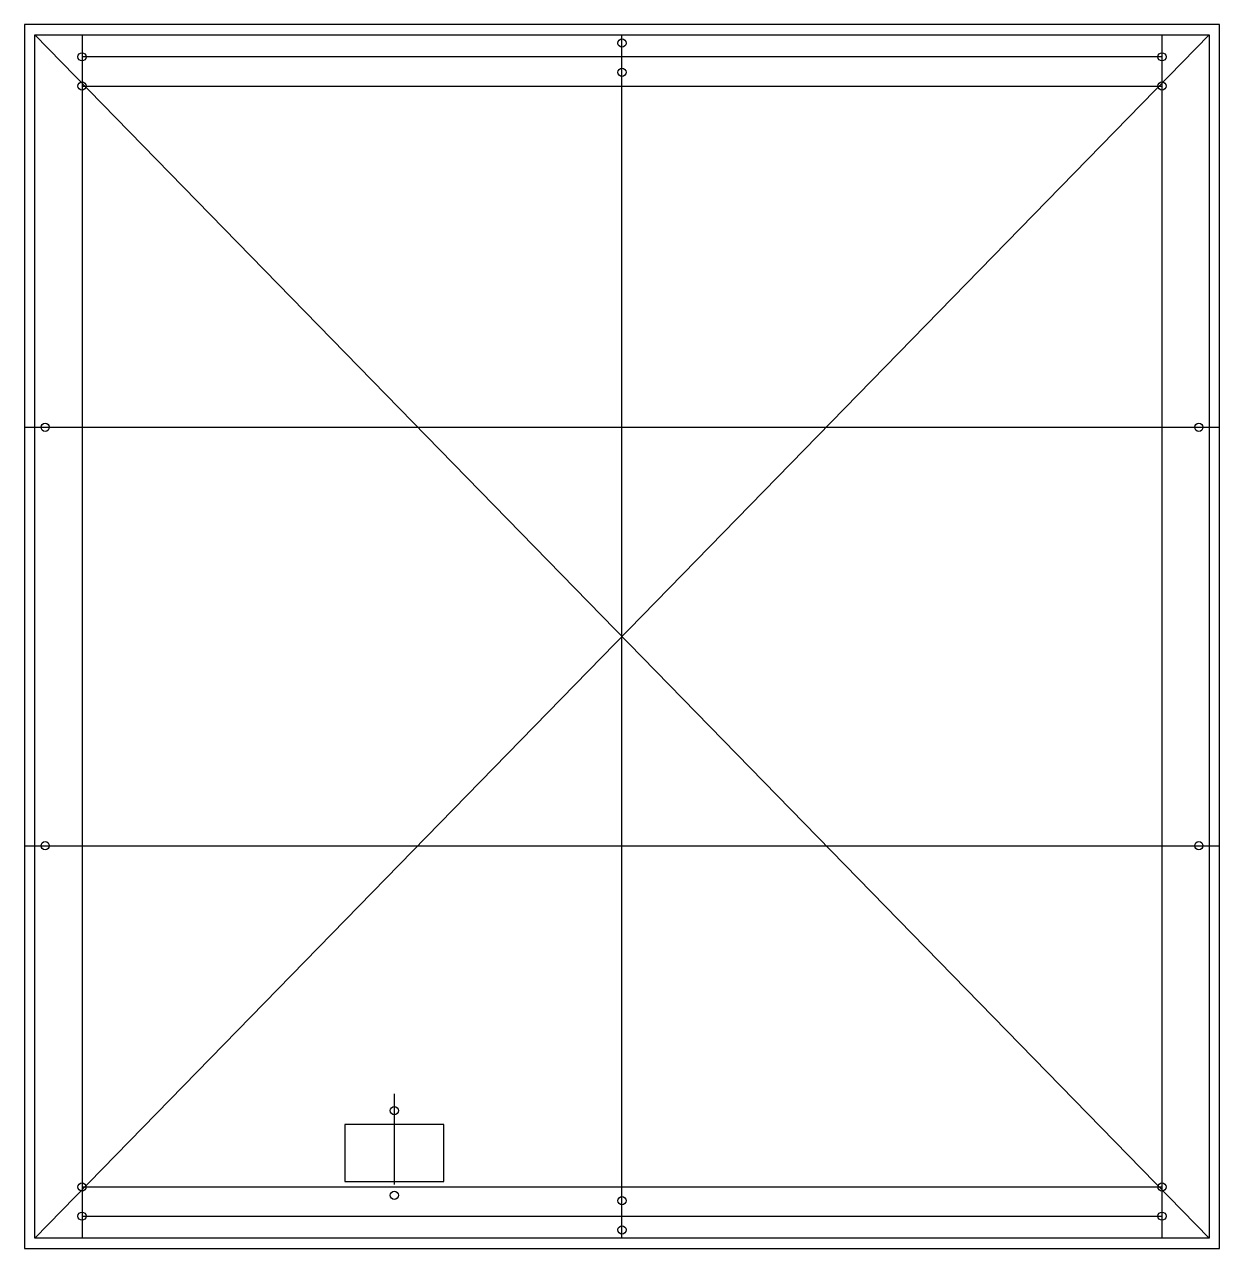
# Model space of a CAD drawing. Header units: millimetres. Extents: x -289 to 289, y -296 to 296.
import ezdxf

# ---------------------------------------------------------------- set-up
doc = ezdxf.new("R2010")
doc.units = ezdxf.units.MM
doc.layers.get('0').update_dxf_attribs({"linetype": 'CONTINUOUS'})

msp = doc.modelspace()

# ---------------------------------------------------------------- linework, layer by layer
for p, q in [((-284.2, -291.299), (-284.2, 291.299)), ((-284.2, 291.299), (284.2, 291.299)), ((284.2, -291.299), (-284.2, 291.299)), ((-284.2, -291.299), (284.2, 291.299)), ((-261.35, 291.299), (-261.35, -291.299)), ((0, -291.299), (0, 291.299)), ((261.35, 291.299), (261.35, -291.299)), ((284.2, 291.299), (284.2, -291.299)), ((261.35, 280.639), (-261.35, 280.639)), ((-261.35, 266.5), (261.35, 266.5)), ((-289.2, 101.299), (289.2, 101.299)), ((-289.2, -101.299), (289.2, -101.299)), ((-110.2, -221.355), (-110.2, -265.373)), ((-261.35, -266.5), (261.35, -266.5)), ((-261.35, -280.639), (261.35, -280.639)), ((284.2, -291.299), (-284.2, -291.299))]:
    msp.add_line(p, q)
for points in [[(289.2, 296.299), (-289.2, 296.299), (-289.2, -296.299), (289.2, -296.299)], [(-86.2, -236.299), (-134.2, -236.299), (-134.2, -263.799), (-86.2, -263.799)]]:
    msp.add_lwpolyline(points, close=True)
for centre in [(0, 287.299), (-261.35, 280.639), (261.35, 280.639), (0, 273.16), (-261.35, 266.5), (261.35, 266.5), (-279.2, 101.299), (279.2, 101.299), (-279.2, -101.299), (279.2, -101.299), (-110.2, -229.549), (-261.35, -266.5), (261.35, -266.5), (-110.2, -270.549), (0, -273.16), (-261.35, -280.639), (261.35, -280.639), (0, -287.299)]:
    msp.add_circle(centre, 2)

doc.saveas('drawing.dxf')
